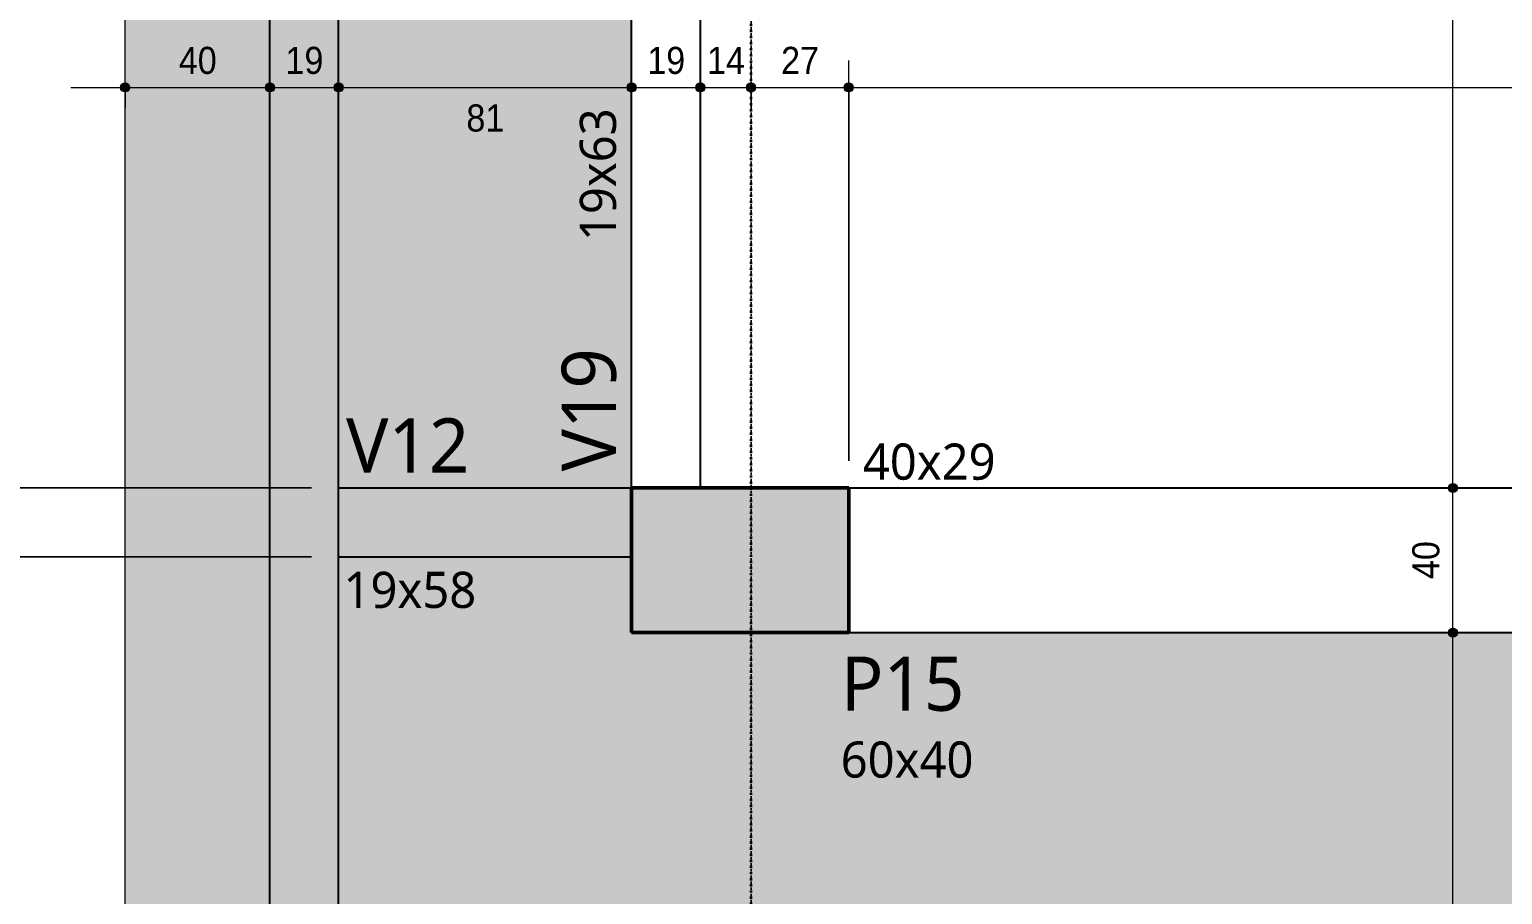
# Model space of a CAD drawing. Header units: centimetres. Extents: x -1897 to 22038, y -1268 to 84208.
# Drawn here: x -1206 to -798.8, y -798.2 to -559 of the extents above; entities that cross this region are included whole.
import ezdxf

# ---------------------------------------------------------------- set-up
doc = ezdxf.new("R2010")
doc.units = ezdxf.units.CM
doc.linetypes.add('Dash dot', pattern=[1.5875, 0.6349999999999999, -0.47625, 0, -0.47625])
doc.linetypes.add('Hidden', pattern=[0.714375, 0.47625, -0.238125])
for name, color, linetype, lineweight in [('A-ANNO-DIMS', 7, 'Continuous', 9), ('A-ANNO-DIMS-50', 7, 'Continuous', 9), ('A-DETL', 7, 'Hidden', 18), ('A-FLOR', 7, 'Continuous', 18), ('S-BEAM', 7, 'Continuous', 18), ('S-BEAM-IDEN', 7, 'Continuous', 9), ('S-COLS', 7, 'Continuous', 18), ('S-COLS-IDEN', 7, 'Continuous', 9), ('S-GRID', 7, 'Continuous', 9)]:
    doc.layers.add(name, color=color, linetype=linetype, lineweight=lineweight)
doc.styles.add('Arial_1', font='arial.ttf', dxfattribs={"width": 0.9, "height": 7.499999999999998})
doc.styles.add('Gadugi', font='gadugi.ttf', dxfattribs={"height": 14.99999999999999})
doc.styles.add('Gadugi_1', font='gadugi.ttf', dxfattribs={"height": 9.999999999999993})
doc.dimstyles.new('PED_R80_1_5mm_ACIMA_As_ESQ__R00', dxfattribs={"dimscale": 30.48, "dimtxt": 7.651945499677275, "dimasz": 0.3280839895013123, "dimexe": 0.2460629921259842, "dimexo": 0.2460629921259842, "dimgap": 0.04921259842519685, "dimtad": 1, "dimdec": 1, "dimrnd": 0.5, "dimdsep": 46, "dimtxsty": 'Arial_1', "dimblk1": 'DOTSMALL', "dimblk2": 'DOTSMALL', "dimsah": 1, "dimcen": 0.09, "dimdle": 0.4921259842519685, "dimazin": 0, "dimtfac": 1, "dimtdec": 4, "dimtix": 1, "dimtmove": 0, "dimatfit": 3, "dimfxl": 1, "dimtvp": 1, "dimtolj": 1, "dimtzin": 0, "dimarcsym": 2})
doc.dimstyles.new('PED_R80_1_5mm_ACIMA_As_ESQ__R00_1', dxfattribs={"dimscale": 30.48, "dimtxt": 7.651945499677275, "dimasz": 0.3280839895013123, "dimexe": 0.2460629921259842, "dimexo": 0.2460629921259842, "dimgap": 0.04921259842519685, "dimtad": 1, "dimdec": 1, "dimrnd": 0.5, "dimdsep": 46, "dimtxsty": 'Arial_1', "dimblk1": 'DOTSMALL', "dimblk2": 'DOTSMALL', "dimsah": 1, "dimcen": 0.09, "dimdle": 0.4921259842519685, "dimazin": 0, "dimtfac": 1, "dimtdec": 4, "dimtix": 1, "dimtmove": 2, "dimatfit": 3, "dimfxl": 1, "dimtvp": 1, "dimtolj": 1, "dimtzin": 0, "dimarcsym": 2})

# ---------------------------------------------------------------- blocks, each defined once
blk = doc.blocks.new('DIMBLOCK18-PL K 100 - FORMA DO 6º PAVIMENTO')
at = {"layer": 'A-ANNO-DIMS-50', "true_color": 0x000032}
h = blk.add_hatch(color=178, dxfattribs=at)
edge = h.paths.add_edge_path(flags=0)
edge.add_arc((-1179.500334627225, -575.0019954746534), 1.250000000000064, 0, 360)
h = blk.add_hatch(color=178, dxfattribs=at)
edge = h.paths.add_edge_path(flags=0)
edge.add_arc((-1139.499977999547, -575.0019692878012), 1.2499999999998, 0, 360)
at = {"layer": 'A-ANNO-DIMS-50', "color": 178, "true_color": 0x000032}
for p, q in [((-1179.50033087453, -580.7342285216858), (-1179.500339537216, -567.501995474655)), ((-1139.499974246835, -580.7342285216858), (-1139.499982909538, -567.5019692878028)), ((-1194.500334627221, -575.0020052946354), (-1139.499977999547, -575.0019692878012)), ((-1179.500334627225, -575.0019954746534), (-1179.500330874529, -580.7342285216858)), ((-1139.499977999547, -575.0019692878012), (-1139.499974246835, -580.7342285216858))]:
    blk.add_line(p, q, dxfattribs=at)
for centre, radius in [((-1179.500334627225, -575.0019954746534), 1.250000000000064), ((-1139.499977999547, -575.0019692878012), 1.2499999999998)]:
    blk.add_circle(centre, radius, dxfattribs=at)
at = {"layer": 'A-ANNO-DIMS-50', "color": 0, "insert": (-1164.679942161768, -563.7652632415769), "char_height": 7.499999999999998, "width": 12.43146838101416, "attachment_point": 1, "rotation": 3.750956839399784e-05, "line_spacing_factor": 0.9417779076525878, "style": 'Arial_1'}
blk.add_mtext('40', dxfattribs=at)
blk = doc.blocks.new('_DotSmall')
at = {"color": 0, "linetype": 'ByBlock', "const_width": 0.5}
blk.add_lwpolyline([(-0.0625, 0, 1), (0.0625, 0, 1)], format="xyb", close=True, dxfattribs=at)
blk = doc.blocks.new('DIMBLOCK19-PL K 100 - FORMA DO 6º PAVIMENTO')
at = {"layer": 'A-ANNO-DIMS-50', "true_color": 0x000032}
h = blk.add_hatch(color=178, dxfattribs=at)
edge = h.paths.add_edge_path(flags=0)
edge.add_arc((-1139.499977999547, -575.0019692878012), 1.2499999999998, 0, 360)
h = blk.add_hatch(color=178, dxfattribs=at)
edge = h.paths.add_edge_path(flags=0)
edge.add_arc((-1120.499977999555, -575.0019568491573), 1.250000000000097, 0, 360)
at = {"layer": 'A-ANNO-DIMS-50', "color": 178, "true_color": 0x000032}
for p, q in [((-1139.499974246835, -580.7342285216858), (-1139.499982909538, -567.5019692878028)), ((-1120.499974246834, -580.7342285216858), (-1120.499982909546, -567.5019568491589)), ((-1139.499977999547, -575.0019692878012), (-1120.499977999555, -575.0019568491573)), ((-1139.499977999547, -575.0019692878012), (-1139.499974246835, -580.7342285216858)), ((-1120.499977999555, -575.0019568491573), (-1120.499974246835, -580.7342285216858))]:
    blk.add_line(p, q, dxfattribs=at)
for centre, radius in [((-1139.499977999547, -575.0019692878012), 1.2499999999998), ((-1120.499977999555, -575.0019568491573), 1.250000000000097)]:
    blk.add_circle(centre, radius, dxfattribs=at)
at = {"layer": 'A-ANNO-DIMS-50', "color": 0, "insert": (-1135.179763847933, -563.7652439288288), "char_height": 7.499999999999998, "width": 12.43146838101416, "attachment_point": 1, "rotation": 3.750956839399784e-05, "line_spacing_factor": 0.9417779076525878, "style": 'Arial_1'}
blk.add_mtext('19', dxfattribs=at)
blk = doc.blocks.new('DIMBLOCK20-PL K 100 - FORMA DO 6º PAVIMENTO')
at = {"layer": 'A-ANNO-DIMS-50', "true_color": 0x000032}
h = blk.add_hatch(color=178, dxfattribs=at)
edge = h.paths.add_edge_path(flags=0)
edge.add_arc((-1120.499977999555, -575.0019568491573), 1.250000000000097, 0, 360)
h = blk.add_hatch(color=178, dxfattribs=at)
edge = h.paths.add_edge_path(flags=0)
edge.add_arc((-1039.49997799964, -575.0019038212542), 1.250000000000097, 0, 360)
at = {"layer": 'A-ANNO-DIMS-50', "color": 178, "true_color": 0x000032}
for p, q in [((-1120.499974246834, -580.7342285216858), (-1120.499982909546, -567.5019568491589)), ((-1039.499974246885, -580.7342285216858), (-1039.499982909631, -567.5019038212558)), ((-1120.499977999555, -575.0019568491573), (-1039.49997799964, -575.0019038212542)), ((-1120.499977999555, -575.0019568491573), (-1120.499974246835, -580.7342285216858)), ((-1039.49997799964, -575.0019038212542), (-1039.499974246885, -580.7342285216858))]:
    blk.add_line(p, q, dxfattribs=at)
for centre in [(-1120.499977999555, -575.0019568491573), (-1039.49997799964, -575.0019038212542)]:
    blk.add_circle(centre, 1.250000000000097, dxfattribs=at)
at = {"layer": 'A-ANNO-DIMS-50', "color": 0, "insert": (-1085.179753421877, -579.6910589414304), "char_height": 7.499999999999998, "width": 12.43146838101416, "attachment_point": 1, "rotation": 3.750956839399784e-05, "line_spacing_factor": 0.9417779076525878, "style": 'Arial_1'}
blk.add_mtext('81', dxfattribs=at)
blk = doc.blocks.new('DIMBLOCK21-PL K 100 - FORMA DO 6º PAVIMENTO')
at = {"layer": 'A-ANNO-DIMS-50', "true_color": 0x000032}
h = blk.add_hatch(color=178, dxfattribs=at)
edge = h.paths.add_edge_path(flags=0)
edge.add_arc((-1039.49997799964, -575.0019038212542), 1.250000000000097, 0, 360)
h = blk.add_hatch(color=178, dxfattribs=at)
edge = h.paths.add_edge_path(flags=0)
edge.add_arc((-1020.499977999648, -575.0018913826103), 1.249999999999927, 0, 360)
at = {"layer": 'A-ANNO-DIMS-50', "color": 178, "true_color": 0x000032}
for p, q in [((-1039.499974246885, -580.7342285216858), (-1039.499982909631, -567.5019038212558)), ((-1020.499974246885, -580.7342285216858), (-1020.499982909639, -567.5018913826119)), ((-1039.49997799964, -575.0019038212542), (-1020.499977999648, -575.0018913826103)), ((-1039.49997799964, -575.0019038212542), (-1039.499974246885, -580.7342285216858)), ((-1020.499977999648, -575.0018913826103), (-1020.499974246885, -580.7342285216858))]:
    blk.add_line(p, q, dxfattribs=at)
for centre, radius in [((-1039.49997799964, -575.0019038212542), 1.250000000000097), ((-1020.499977999648, -575.0018913826103), 1.249999999999927)]:
    blk.add_circle(centre, radius, dxfattribs=at)
at = {"layer": 'A-ANNO-DIMS-50', "color": 0, "insert": (-1035.179763848026, -563.7651784622818), "char_height": 7.499999999999998, "width": 12.43146838101416, "attachment_point": 1, "rotation": 3.750956839399784e-05, "line_spacing_factor": 0.9417779076525878, "style": 'Arial_1'}
blk.add_mtext('19', dxfattribs=at)
blk = doc.blocks.new('DIMBLOCK22-PL K 100 - FORMA DO 6º PAVIMENTO')
at = {"layer": 'A-ANNO-DIMS-50', "true_color": 0x000032}
h = blk.add_hatch(color=178, dxfattribs=at)
edge = h.paths.add_edge_path(flags=0)
edge.add_arc((-1020.499977999648, -575.0018913826103), 1.249999999999927, 0, 360)
h = blk.add_hatch(color=178, dxfattribs=at)
edge = h.paths.add_edge_path(flags=0)
edge.add_arc((-1006.499999999665, -575.0018822173081), 1.24999999999987, 0, 360)
at = {"layer": 'A-ANNO-DIMS-50', "color": 178, "true_color": 0x000032}
for p, q in [((-1020.499974246885, -580.7342285216858), (-1020.499982909639, -567.5018913826119)), ((-1006.499996246896, -580.7342285216858), (-1006.500004909657, -567.5018822173097)), ((-1020.499977999648, -575.0018913826103), (-1006.499999999665, -575.0018822173081)), ((-1020.499977999648, -575.0018913826103), (-1020.499974246885, -580.7342285216858)), ((-1006.499999999666, -575.0018822173081), (-1006.499996246897, -580.7342285216858))]:
    blk.add_line(p, q, dxfattribs=at)
for centre, radius in [((-1020.499977999648, -575.0018913826103), 1.249999999999927), ((-1006.499999999665, -575.0018822173081), 1.24999999999987)]:
    blk.add_circle(centre, radius, dxfattribs=at)
at = {"layer": 'A-ANNO-DIMS-50', "color": 0, "insert": (-1018.679774848039, -563.7651676603087), "char_height": 7.499999999999998, "width": 12.43146838101416, "attachment_point": 1, "rotation": 3.750956839399784e-05, "line_spacing_factor": 0.9417779076525878, "style": 'Arial_1'}
blk.add_mtext('14', dxfattribs=at)
blk = doc.blocks.new('DIMBLOCK23-PL K 100 - FORMA DO 6º PAVIMENTO')
at = {"layer": 'A-ANNO-DIMS-50', "true_color": 0x000032}
h = blk.add_hatch(color=178, dxfattribs=at)
edge = h.paths.add_edge_path(flags=0)
edge.add_arc((-1006.499999999665, -575.0018822173081), 1.24999999999987, 0, 360)
h = blk.add_hatch(color=178, dxfattribs=at)
edge = h.paths.add_edge_path(flags=0)
edge.add_arc((-979.5000505025466, -575.0018645413735), 1.250000000000097, 0, 360)
at = {"layer": 'A-ANNO-DIMS-50', "color": 178, "true_color": 0x000032}
for p, q in [((-1006.499996246896, -580.7342285216858), (-1006.500004909657, -567.5018822173097)), ((-979.499982909571, -678.2499793059856), (-979.5000554125376, -567.5018645413752)), ((-1006.499999999665, -575.0018822173081), (-979.5000505025466, -575.0018645413735)), ((-1006.499999999666, -575.0018822173081), (-1006.499996246897, -580.7342285216858)), ((-979.5000505025466, -575.0018645413736), (-979.499982909571, -678.2499793059856))]:
    blk.add_line(p, q, dxfattribs=at)
for centre, radius in [((-1006.499999999665, -575.0018822173081), 1.24999999999987), ((-979.5000505025466, -575.0018645413735), 1.250000000000097)]:
    blk.add_circle(centre, radius, dxfattribs=at)
at = {"layer": 'A-ANNO-DIMS-50', "color": 0, "insert": (-998.1798110994886, -563.7651542396904), "char_height": 7.499999999999998, "width": 12.43146838101416, "attachment_point": 1, "rotation": 3.750956839399784e-05, "line_spacing_factor": 0.9417779076525878, "style": 'Arial_1'}
blk.add_mtext('27', dxfattribs=at)
blk = doc.blocks.new('DIMBLOCK24-PL K 100 - FORMA DO 6º PAVIMENTO')
at = {"layer": 'A-ANNO-DIMS-50', "true_color": 0x000032}
h = blk.add_hatch(color=178, dxfattribs=at)
edge = h.paths.add_edge_path(flags=0)
edge.add_arc((-979.5000505025466, -575.0018645413735), 1.250000000000097, 0, 360)
h = blk.add_hatch(color=178, dxfattribs=at)
edge = h.paths.add_edge_path(flags=0)
edge.add_arc((-237.5000505028646, -575.0013787795951), 1.249999999999898, 0, 360)
at = {"layer": 'A-ANNO-DIMS-50', "color": 178, "true_color": 0x000032}
for p, q in [((-979.499982909571, -678.2499793059856), (-979.5000554125376, -567.5018645413752)), ((-237.499982909571, -678.2499793059856), (-237.5000554128557, -567.5013787795967)), ((-979.5000505025466, -575.0018645413735), (-237.5000505028645, -575.0013787795951)), ((-979.5000505025466, -575.0018645413736), (-979.499982909571, -678.2499793059856)), ((-237.5000505028645, -575.0013787795951), (-237.499982909571, -678.2499793059856))]:
    blk.add_line(p, q, dxfattribs=at)
for centre, radius in [((-979.5000505025466, -575.0018645413735), 1.250000000000097), ((-237.5000505028646, -575.0013787795951), 1.249999999999898)]:
    blk.add_circle(centre, radius, dxfattribs=at)
at = {"layer": 'A-ANNO-DIMS-50', "color": 0, "insert": (-616.269725597132, -563.7649042163451), "char_height": 7.499999999999998, "width": 18.64720257152123, "attachment_point": 1, "rotation": 3.750956839399784e-05, "line_spacing_factor": 0.9417779076525878, "style": 'Arial_1'}
blk.add_mtext('742', dxfattribs=at)
blk = doc.blocks.new('DIMBLOCK116-PL K 100 - FORMA DO 6º PAVIMENTO')
at = {"layer": 'A-ANNO-DIMS-50', "true_color": 0x000032}
h = blk.add_hatch(color=178, dxfattribs=at)
edge = h.paths.add_edge_path(flags=0)
edge.add_arc((-1717.501642256025, -389.749979305985), 1.25, 0, 360)
h = blk.add_hatch(color=178, dxfattribs=at)
edge = h.paths.add_edge_path(flags=0)
edge.add_arc((-1717.501642256025, -685.7499793059844), 1.25, 0, 360)
at = {"layer": 'A-ANNO-DIMS-50', "color": 178, "true_color": 0x000032}
for p, q in [((-1146.99997799958, -389.749979305985), (-1725.001642256025, -389.749979305985)), ((-1717.501642256025, -389.749979305985), (-1717.501642256025, -685.7499793059844)), ((-1717.501642256025, -389.749979305985), (-1146.99997799958, -389.749979305985)), ((-1127.99997799953, -685.7499793059844), (-1725.001642256025, -685.7499793059844)), ((-1717.501642256025, -685.7499793059844), (-1127.99997799953, -685.7499793059844))]:
    blk.add_line(p, q, dxfattribs=at)
for centre in [(-1717.501642256025, -389.749979305985), (-1717.501642256025, -685.7499793059844)]:
    blk.add_circle(centre, 1.25, dxfattribs=at)
at = {"layer": 'A-ANNO-DIMS-50', "color": 0, "insert": (-1728.7383647867, -545.5196470441186), "char_height": 7.499999999999998, "width": 18.64720257152123, "attachment_point": 1, "rotation": 90, "line_spacing_factor": 0.9417779076525878, "style": 'Arial_1'}
blk.add_mtext('296', dxfattribs=at)
blk = doc.blocks.new('DIMBLOCK117-PL K 100 - FORMA DO 6º PAVIMENTO')
at = {"layer": 'A-ANNO-DIMS-50', "true_color": 0x000032}
h = blk.add_hatch(color=178, dxfattribs=at)
edge = h.paths.add_edge_path(flags=0)
edge.add_arc((-1717.501642256025, -685.7499793059844), 1.25, 0, 360)
h = blk.add_hatch(color=178, dxfattribs=at)
edge = h.paths.add_edge_path(flags=0)
edge.add_arc((-1717.501642256025, -704.7499793059848), 1.25, 0, 360)
at = {"layer": 'A-ANNO-DIMS-50', "color": 178, "true_color": 0x000032}
for p, q in [((-1127.99997799953, -685.7499793059844), (-1725.001642256025, -685.7499793059844)), ((-1717.501642256025, -685.7499793059844), (-1717.501642256025, -704.7499793059848)), ((-1717.501642256025, -685.7499793059844), (-1127.99997799953, -685.7499793059844)), ((-1127.99997799953, -704.7499793059848), (-1725.001642256025, -704.7499793059848)), ((-1717.501642256025, -704.7499793059848), (-1127.99997799953, -704.7499793059848))]:
    blk.add_line(p, q, dxfattribs=at)
for centre in [(-1717.501642256025, -685.7499793059844), (-1717.501642256025, -704.7499793059848)]:
    blk.add_circle(centre, 1.25, dxfattribs=at)
at = {"layer": 'A-ANNO-DIMS-50', "color": 0, "insert": (-1728.7383647867, -700.4297577980739), "char_height": 7.499999999999998, "width": 12.43146838101416, "attachment_point": 1, "rotation": 90, "line_spacing_factor": 0.9417779076525878, "style": 'Arial_1'}
blk.add_mtext('19', dxfattribs=at)
blk = doc.blocks.new('DIMBLOCK118-PL K 100 - FORMA DO 6º PAVIMENTO')
at = {"layer": 'A-ANNO-DIMS-50', "true_color": 0x000032}
h = blk.add_hatch(color=178, dxfattribs=at)
edge = h.paths.add_edge_path(flags=0)
edge.add_arc((-1717.501642256025, -704.7499793059848), 1.25, 0, 360)
h = blk.add_hatch(color=178, dxfattribs=at)
edge = h.paths.add_edge_path(flags=0)
edge.add_arc((-1717.501642256025, -1060.74997930598), 1.25, 0, 360)
at = {"layer": 'A-ANNO-DIMS-50', "color": 178, "true_color": 0x000032}
for p, q in [((-1127.99997799953, -704.7499793059848), (-1725.001642256025, -704.7499793059848)), ((-1717.501642256025, -704.7499793059848), (-1717.501642256025, -1060.74997930598)), ((-1717.501642256025, -704.7499793059848), (-1127.99997799953, -704.7499793059848)), ((-1127.99997799953, -1060.74997930598), (-1725.001642256025, -1060.74997930598)), ((-1717.501642256025, -1060.74997930598), (-1127.99997799953, -1060.74997930598))]:
    blk.add_line(p, q, dxfattribs=at)
for centre in [(-1717.501642256025, -704.7499793059848), (-1717.501642256025, -1060.74997930598)]:
    blk.add_circle(centre, 1.25, dxfattribs=at)
at = {"layer": 'A-ANNO-DIMS-50', "color": 0, "insert": (-1728.7383647867, -890.5196470441165), "char_height": 7.499999999999998, "width": 18.64720257152123, "attachment_point": 1, "rotation": 90, "line_spacing_factor": 0.9417779076525878, "style": 'Arial_1'}
blk.add_mtext('356', dxfattribs=at)
blk = doc.blocks.new('DIMBLOCK125-PL K 100 - FORMA DO 6º PAVIMENTO')
at = {"layer": 'A-ANNO-DIMS-50', "true_color": 0x000032}
h = blk.add_hatch(color=178, dxfattribs=at)
edge = h.paths.add_edge_path(flags=0)
edge.add_arc((-812.4806532844731, -725.7499793059843), 1.25, 0, 360)
h = blk.add_hatch(color=178, dxfattribs=at)
edge = h.paths.add_edge_path(flags=0)
edge.add_arc((-812.4806532844718, -952.2499793059852), 1.25, 0, 360)
at = {"layer": 'A-ANNO-DIMS-50', "color": 178, "true_color": 0x000032}
for p, q in [((-806.748420237442, -725.7499793059843), (-819.9806532844731, -725.7499793059843)), ((-812.4806532844718, -952.2499793059852), (-812.4806532844731, -725.7499793059843)), ((-812.4806532844731, -725.7499793059843), (-806.748420237442, -725.7499793059843)), ((-880.9999779995771, -952.2499793059856), (-804.9806532844719, -952.2499793059852)), ((-812.4806532844719, -952.2499793059852), (-880.9999779995771, -952.2499793059854))]:
    blk.add_line(p, q, dxfattribs=at)
for centre in [(-812.4806532844731, -725.7499793059843), (-812.4806532844718, -952.2499793059852)]:
    blk.add_circle(centre, 1.25, dxfattribs=at)
at = {"layer": 'A-ANNO-DIMS-50', "color": 0, "insert": (-823.7173758151474, -850.6544809131855), "char_height": 7.499999999999998, "width": 27.97080385728185, "attachment_point": 1, "rotation": 90, "line_spacing_factor": 0.9417779076525878, "style": 'Arial_1'}
blk.add_mtext('226.5', dxfattribs=at)
blk = doc.blocks.new('DIMBLOCK126-PL K 100 - FORMA DO 6º PAVIMENTO')
at = {"layer": 'A-ANNO-DIMS-50', "true_color": 0x000032}
h = blk.add_hatch(color=178, dxfattribs=at)
edge = h.paths.add_edge_path(flags=0)
edge.add_arc((-812.4806532844732, -685.749979305984), 1.250000000000114, 0, 360)
h = blk.add_hatch(color=178, dxfattribs=at)
edge = h.paths.add_edge_path(flags=0)
edge.add_arc((-812.4806532844731, -725.7499793059843), 1.25, 0, 360)
at = {"layer": 'A-ANNO-DIMS-50', "color": 178, "true_color": 0x000032}
for p, q in [((-806.748420237442, -685.749979305984), (-819.9806532844732, -685.749979305984)), ((-812.4806532844731, -725.7499793059843), (-812.4806532844732, -685.749979305984)), ((-812.4806532844732, -685.749979305984), (-806.748420237442, -685.749979305984)), ((-806.748420237442, -725.7499793059843), (-819.9806532844731, -725.7499793059843)), ((-812.4806532844731, -725.7499793059843), (-806.748420237442, -725.7499793059843))]:
    blk.add_line(p, q, dxfattribs=at)
for centre, radius in [((-812.4806532844732, -685.749979305984), 1.250000000000114), ((-812.4806532844731, -725.7499793059843), 1.25)]:
    blk.add_circle(centre, radius, dxfattribs=at)
at = {"layer": 'A-ANNO-DIMS-50', "color": 0, "insert": (-823.717375815148, -710.9297577980733), "char_height": 7.499999999999998, "width": 12.43146838101416, "attachment_point": 1, "rotation": 90, "line_spacing_factor": 0.9417779076525878, "style": 'Arial_1'}
blk.add_mtext('40', dxfattribs=at)
blk = doc.blocks.new('DIMBLOCK127-PL K 100 - FORMA DO 6º PAVIMENTO')
at = {"layer": 'A-ANNO-DIMS-50', "true_color": 0x000032}
h = blk.add_hatch(color=178, dxfattribs=at)
edge = h.paths.add_edge_path(flags=0)
edge.add_arc((-812.4806532844748, -389.749979305984), 1.25, 0, 360)
h = blk.add_hatch(color=178, dxfattribs=at)
edge = h.paths.add_edge_path(flags=0)
edge.add_arc((-812.4806532844732, -685.749979305984), 1.250000000000114, 0, 360)
at = {"layer": 'A-ANNO-DIMS-50', "color": 178, "true_color": 0x000032}
for p, q in [((-1012.99997799958, -389.749979305985), (-804.9806532844748, -389.749979305984)), ((-812.4806532844747, -389.749979305984), (-1012.99997799958, -389.749979305985)), ((-812.4806532844732, -685.749979305984), (-812.4806532844748, -389.749979305984)), ((-806.748420237442, -685.749979305984), (-819.9806532844732, -685.749979305984)), ((-812.4806532844732, -685.749979305984), (-806.748420237442, -685.749979305984))]:
    blk.add_line(p, q, dxfattribs=at)
for centre, radius in [((-812.4806532844748, -389.749979305984), 1.25), ((-812.4806532844732, -685.749979305984), 1.250000000000114)]:
    blk.add_circle(centre, radius, dxfattribs=at)
at = {"layer": 'A-ANNO-DIMS-50', "color": 0, "insert": (-823.7173758151488, -545.5196470441177), "char_height": 7.499999999999998, "width": 18.64720257152123, "attachment_point": 1, "rotation": 90, "line_spacing_factor": 0.9417779076525878, "style": 'Arial_1'}
blk.add_mtext('296', dxfattribs=at)

msp = doc.modelspace()

# ---------------------------------------------------------------- hatches: boundary and pattern name
at = {"layer": 'A-FLOR', "true_color": 0xe6b8b7}
msp.add_hatch(color=9, dxfattribs=at).paths.add_polyline_path([(-1139.499977999531, -1119.749979305981), (1179.499977999572, -1119.749979305981), (1179.499977822974, -214.7499831248996), (1139.499977999582, -214.7499831248996), (1139.499977999572, -1079.749979305991), (-1139.499977999531, -1079.749979305981), (-1139.499977999532, -214.7499793059854), (-1179.500570471781, -214.7499793059854), (-1179.499977999532, -1119.749979305981)], flags=0)
at = {"layer": 'A-FLOR', "true_color": 0xd9d9d9}
for points in [[(-1039.499977999581, -685.7499793059858), (-1039.499977999581, -389.7499793059855), (-1079.999977999581, -389.7499793059855), (-1079.999977999581, -404.6500875991204), (-1094.580364720059, -404.6500875991204), (-1094.580364720059, -389.7499793059855), (-1120.499977999532, -389.7499793059855), (-1120.499977999532, -685.7499793059858), (-1064.312925100909, -685.7499793059858)], [(-1120.499977999532, -1060.749979305981), (-913.4999779995821, -1060.749979305981), (-913.4999779995821, -998.8331032577569), (-916.2420341840088, -993.668311875143), (-917.9300789638368, -988.0697007111343), (-918.4999779995779, -982.2499793059864), (-917.9235364116747, -976.3972696455027), (-916.2163639749165, -970.7694763350336), (-913.4440663686541, -965.5828723153983), (-909.7131814351744, -961.0367758703896), (-905.167084990166, -957.30589093691), (-899.9804809705307, -954.5335933306478), (-894.3526876600619, -952.8264208938895), (-888.4999779995783, -952.2499793059862), (-882.6472683390946, -952.8264208938895), (-876.9780089826355, -954.5557573939935), (-871.8328710089907, -957.30589093691), (-867.286774563982, -961.0367758703896), (-863.5558896305022, -965.5828723153983), (-860.78359202424, -970.7694763350336), (-859.0764195874815, -976.3972696455027), (-858.4999779995786, -982.2499793059864), (-859.0821827923886, -988.1216877069165), (-860.7835920242393, -993.7304822769379), (-863.4999779995832, -998.9170862965741), (-863.4999779995832, -1060.749979305981), (-237.4999779995771, -1060.749979305981), (-237.4999779995775, -856.6675630206649), (-252.5270175582544, -856.6675630206649), (-252.5270175582544, -808.6717177997565), (-237.4999779995771, -808.6717177997565), (-237.4999779995771, -725.7499793059858), (-1039.499977999581, -725.7499793059858), (-1039.499977999581, -704.7499793059849), (-1120.499977999532, -704.7499793059849), (-1120.499977999532, -796.6246627921674)]]:
    msp.add_hatch(color=254, dxfattribs=at).paths.add_polyline_path(points, flags=0)
at = {"layer": 'S-BEAM', "true_color": 0xccffcc}
msp.add_hatch(color=254, dxfattribs=at).paths.add_polyline_path([(-1120.499977999531, -1079.749979305982), (-1120.499977999531, -389.7499793059855), (-1139.499977999531, -389.7499793059855), (-1139.499977999531, -1079.749979305982)], flags=0)
at = {"layer": 'S-BEAM', "true_color": 0xd9d9d9}
msp.add_hatch(color=254, dxfattribs=at).paths.add_polyline_path([(-1064.312925100909, -704.7499793059858), (-1039.499977999581, -704.7499793059858), (-1039.499977999581, -685.7499793059853), (-1120.499977999532, -685.7499793059853), (-1120.499977999532, -704.7499793059858)], flags=0)
at = {"layer": 'S-COLS', "true_color": 0x808080}
msp.add_hatch(color=8, dxfattribs=at).paths.add_polyline_path([(-979.4999779995815, -725.7499793059849), (-979.4999779995815, -685.7499793059849), (-1039.499977999581, -685.7499793059849), (-1039.499977999581, -725.7499793059849)], flags=0)

# ---------------------------------------------------------------- linework, layer by layer
at = {"layer": 'A-DETL'}
msp.add_line((-1139.49997799953, -1079.749979305983), (-1139.499977999529, -214.749979305985), dxfattribs=at)
at = {"layer": 'A-FLOR'}
msp.add_line((-1179.49997799953, -1119.74997930598), (-1179.50057047178, -214.749979305985), dxfattribs=at)
at = {"layer": 'S-BEAM', "lineweight": 25}
for p, q in [((-1139.49997799953, -1079.749979305981), (-1139.49997799953, -389.7499793059851)), ((-1120.49997799953, -1060.74997930598), (-1120.49997799953, -389.7499793059851)), ((-1039.49997799958, -685.7499793059849), (-1039.49997799958, -389.749979305985)), ((-1020.49997799958, -685.7499793059849), (-1020.49997799958, -389.749979305985)), ((-1120.49997799953, -685.7499793059844), (-1039.49997799958, -685.7499793059844)), ((-979.4999779995791, -685.749979305984), (-237.4999779995801, -685.749979305984)), ((-1120.49997799953, -704.7499793059848), (-1039.49997799958, -704.7499793059848)), ((-979.4999779995791, -725.7499793059843), (-237.4999779995797, -725.7499793059843))]:
    msp.add_line(p, q, dxfattribs=at)
at = {"layer": 'S-COLS', "lineweight": 50}
for p, q in [((-1039.49997799958, -725.749979305984), (-1039.49997799958, -685.749979305984)), ((-1039.49997799958, -685.749979305984), (-979.4999779995801, -685.749979305984)), ((-979.4999779995801, -685.749979305984), (-979.4999779995801, -725.749979305984)), ((-979.4999779995801, -725.749979305984), (-1039.49997799958, -725.749979305984))]:
    msp.add_line(p, q, dxfattribs=at)
at = {"layer": 'S-GRID', "color": 6, "linetype": 'Dash dot', "lineweight": 35, "true_color": 0xff00ff}
msp.add_line((-1006.499999999591, -1202.645726639786), (-1006.499999999591, 698.8521942861726), dxfattribs=at)

# ---------------------------------------------------------------- texts
at = {"layer": 'S-BEAM-IDEN', "attachment_point": 1, "rotation": 90}
for s, insert, char_height, width, style in [('19x63', (-1053.819477783661, -617.4666637700848), 9.999999999999993, 44.89449999999997, 'Gadugi_1'), ('V19', (-1058.848644450328, -681.1694069801094), 14.99999999999999, 44.09281249999997, 'Gadugi')]:
    msp.add_mtext(s, dxfattribs=dict(at, insert=insert, char_height=char_height, width=width, style=style))
at = {"layer": 'S-BEAM-IDEN', "attachment_point": 1}
for s, insert, char_height, width, style in [('V12', (-1118.437039002058, -666.4774446634161), 14.99999999999999, 44.09281249999997, 'Gadugi'), ('40x29', (-975.5778644804537, -673.4628613300814), 9.999999999999993, 44.89449999999997, 'Gadugi_1'), ('19x58', (-1119.137039002058, -708.9299078784444), 9.999999999999993, 44.89449999999997, 'Gadugi_1')]:
    msp.add_mtext(s, dxfattribs=dict(at, insert=insert, char_height=char_height, width=width, style=style))
at = {"layer": 'S-COLS-IDEN', "attachment_point": 1}
for s, insert, char_height, width, style in [('P15', (-981.6995002189338, -732.3677429063112), 14.99999999999999, 42.48943749999997, 'Gadugi'), ('60x40', (-981.6995002189338, -755.8574404597864), 9.999999999999993, 44.89449999999997, 'Gadugi_1')]:
    msp.add_mtext(s, dxfattribs=dict(at, insert=insert, char_height=char_height, width=width, style=style))

# ---------------------------------------------------------------- dimensions: what is measured, and where the dimension line sits
at = {"layer": 'A-ANNO-DIMS', "color": 178, "true_color": 0x000032}
for base, p1, p2, angle, override, picture, middle in [((-1717.501642256026, -685.7499793059848), (-1139.49997799958, -389.749979305985), (-1120.49997799953, -685.7499793059844), 89.99999999999991, {"dimpost": '<>', "dimfxl": 296.6091704583686}, 'DIMBLOCK116-PL K 100 - FORMA DO 6º PAVIMENTO', (-1722.830939686228, -537.7499793059844)), ((-812.4806532844751, -389.7499793059852), (-814.248420237442, -685.749979305984), (-1020.49997799958, -389.749979305985), 89.99999999999991, {"dimpost": '<>', "dimfxl": 360.7709870254368}, 'DIMBLOCK127-PL K 100 - FORMA DO 6º PAVIMENTO', (-817.8099507146771, -537.7499793059844)), ((-1139.499979156826, -575.0019692878012), (-1179.500335784521, -573.2342285216874), (-1139.499979156826, -573.2342285216874), 3.750956833571427e-05, {"dimpost": '<>', "dimfxl": 40.00035662769483}, 'DIMBLOCK18-PL K 100 - FORMA DO 6º PAVIMENTO', (-1159.500157470673, -569.6726718575991)), ((-1120.499979156826, -575.0019568491573), (-1139.499979156826, -573.2342285216874), (-1120.499979156826, -573.2342285216874), 3.750956839708033e-05, {"dimpost": '<>', "dimfxl": 19.00000000000023}, 'DIMBLOCK19-PL K 100 - FORMA DO 6º PAVIMENTO', (-1129.999979156826, -569.6726594189552)), ((-1020.499979156876, -575.0018913826103), (-1039.499979156876, -573.2342285216874), (-1020.499979156876, -573.2342285216874), 3.75095683970801e-05, {"dimpost": '<>', "dimfxl": 19.00000000000023}, 'DIMBLOCK21-PL K 100 - FORMA DO 6º PAVIMENTO', (-1029.999979156876, -569.6725939524082)), ((-1006.500001156887, -575.0018822173081), (-1020.499979156876, -573.2342285216874), (-1006.500001156887, -573.2342285216874), 3.750956864327187e-05, {"dimpost": '<>', "dimfxl": 13.99997799998823}, 'DIMBLOCK22-PL K 100 - FORMA DO 6º PAVIMENTO', (-1013.499990156882, -569.7365343099884)), ((-979.4999779995801, -575.0018645413736), (-1006.500001156887, -573.2342285216874), (-979.4999779995801, -685.749979305984), 3.750956812526774e-05, {"dimpost": '<>', "dimfxl": 115.7099625142497}, 'DIMBLOCK23-PL K 100 - FORMA DO 6º PAVIMENTO', (-992.9999895782338, -569.7365166340539)), ((-237.49997799958, -575.0013787795951), (-979.4999779995801, -685.749979305984), (-237.49997799958, -685.749979305984), 3.750956840262465e-05, {"dimpost": '<>', "dimfxl": 742.0000000000001}, 'DIMBLOCK24-PL K 100 - FORMA DO 6º PAVIMENTO', (-608.4999779995801, -569.7360308722755)), ((-1717.501642256026, -704.7499793059851), (-1120.49997799953, -685.7499793059844), (-1120.49997799953, -704.7499793059848), 89.99999999999991, {"dimpost": '<>', "dimfxl": 19.00000000000034}, 'DIMBLOCK117-PL K 100 - FORMA DO 6º PAVIMENTO', (-1722.830939686228, -695.2499793059843)), ((-812.4806532844736, -685.7499793059842), (-814.248420237442, -725.7499793059843), (-814.248420237442, -685.749979305984), 89.99999999999991, {"dimpost": '<>', "dimfxl": 40.00000000000034}, 'DIMBLOCK126-PL K 100 - FORMA DO 6º PAVIMENTO', (-817.8099507146757, -705.749979305984)), ((-1717.501642256026, -1060.749979305981), (-1120.49997799953, -704.7499793059848), (-1120.49997799953, -1060.74997930598), 89.99999999999991, {"dimpost": '<>', "dimfxl": 355.9999999999953}, 'DIMBLOCK118-PL K 100 - FORMA DO 6º PAVIMENTO', (-1722.833497667143, -882.7499793059823)), ((-812.4806532844735, -725.7499793059845), (-888.4999779995771, -952.2499793059854), (-814.248420237442, -725.7499793059843), 89.99999999999991, {"dimpost": '<>', "dimfxl": 238.3601137566942}, 'DIMBLOCK125-PL K 100 - FORMA DO 6º PAVIMENTO', (-817.8099507146756, -838.9999793059849))]:
    dim = msp.add_linear_dim(base=base, p1=p1, p2=p2, angle=angle, dimstyle='PED_R80_1_5mm_ACIMA_As_ESQ__R00', override=override, dxfattribs=at)
    dim.commit()
    dim.dimension.update_dxf_attribs({"geometry": picture, "text_midpoint": middle})
dim = msp.add_linear_dim(base=(-1039.499979156876, -575.0019038212542), p1=(-1120.499979156826, -573.2342285216874), p2=(-1039.499979156876, -573.2342285216874), angle=3.750956840980086e-05, dimstyle='PED_R80_1_5mm_ACIMA_As_ESQ__R00_1', override={"dimpost": '<>', "dimfxl": 80.99999999994975}, dxfattribs=at)
dim.commit()
dim.dimension.update_dxf_attribs({"geometry": 'DIMBLOCK20-PL K 100 - FORMA DO 6º PAVIMENTO', "text_midpoint": (-1078.964015958044, -584.6910548722028), "dimtype": 160, "text_rotation": 3.750956839399784e-05})

doc.saveas('drawing.dxf')
